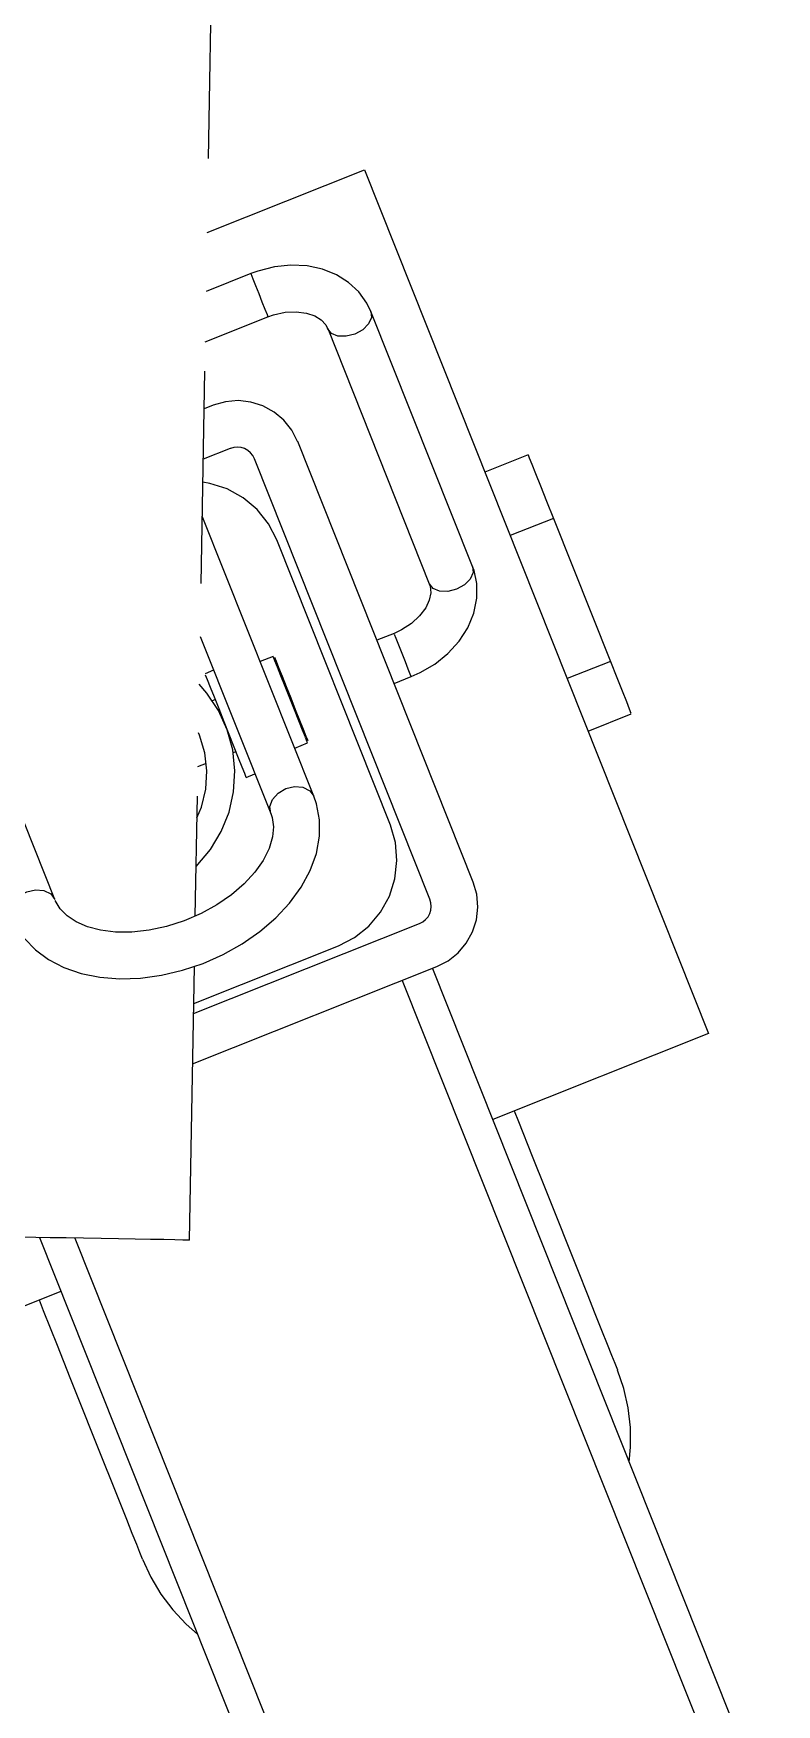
# Model space of a CAD drawing. Extents: x 3 to 592, y 5 to 207.
# Drawn here: x 126.94 to 131.38, y 74.84 to 84.83 of the extents above; entities that cross this region are included whole.
import ezdxf

# ---------------------------------------------------------------- set-up
doc = ezdxf.new("R2010")
doc.units = 0
doc.layers.get('0').update_dxf_attribs({"linetype": 'CONTINUOUS'})

msp = doc.modelspace()

# ---------------------------------------------------------------- linework, layer by layer
at = {"color": 7}
for points in [[(127.984871, 84.083041), (128.00714, 85.352845)], [(127.984871, 84.083041), (128.00714, 85.352845)], [(127.977124, 83.641283), (128.916924, 84.015933)], [(127.977124, 83.641283), (128.916924, 84.015933)], [(128.916853, 84.015756), (130.973548, 78.85497)], [(128.916853, 84.015756), (130.973548, 78.85497)], [(128.237121, 83.395397), (127.971127, 83.289211)], [(128.237121, 83.395397), (127.971127, 83.289211)], [(128.955024, 83.169619), (128.931741, 83.218302), (128.88341, 83.286036), (128.822027, 83.343186), (128.749002, 83.388694), (128.665746, 83.421502), (128.574377, 83.440905), (128.477716, 83.445844), (128.378585, 83.435613), (128.280513, 83.410919), (128.237121, 83.395397)], [(128.955024, 83.169619), (128.931741, 83.218302), (128.88341, 83.286036), (128.822027, 83.343186), (128.749002, 83.388694), (128.665746, 83.421502), (128.574377, 83.440905), (128.477716, 83.445844), (128.378585, 83.435613), (128.280513, 83.410919), (128.237121, 83.395397)], [(128.237121, 83.395397), (128.249468, 83.363999), (128.265343, 83.324488), (128.284746, 83.275805), (128.304502, 83.226063), (128.322141, 83.181966), (128.334488, 83.151274), (128.339779, 83.137869)], [(128.237121, 83.395397), (128.249468, 83.363999), (128.265343, 83.324488), (128.284746, 83.275805), (128.304502, 83.226063), (128.322141, 83.181966), (128.334488, 83.151274), (128.339779, 83.137869)], [(127.965659, 82.988185), (128.339956, 83.13741)], [(127.965659, 82.988185), (128.339956, 83.13741)], [(128.339956, 83.13734), (128.373117, 83.148981), (128.442261, 83.164504), (128.508936, 83.167679), (128.569614, 83.159918), (128.620061, 83.142631), (128.658514, 83.11829), (128.685325, 83.089009), (128.696967, 83.066784)], [(128.339956, 83.13734), (128.373117, 83.148981), (128.442261, 83.164504), (128.508936, 83.167679), (128.569614, 83.159918), (128.620061, 83.142631), (128.658514, 83.11829), (128.685325, 83.089009), (128.696967, 83.066784)], [(128.955059, 83.169584), (128.958234, 83.1336), (128.940948, 83.095147), (128.906376, 83.05987), (128.859456, 83.034117), (128.807598, 83.020711), (128.758562, 83.022122), (128.719756, 83.03835), (128.696826, 83.066925)], [(128.955059, 83.169584), (128.958234, 83.1336), (128.940948, 83.095147), (128.906376, 83.05987), (128.859456, 83.034117), (128.807598, 83.020711), (128.758562, 83.022122), (128.719756, 83.03835), (128.696826, 83.066925)], [(129.562542, 81.645231), (128.955059, 83.169584)], [(129.562542, 81.645231), (128.955059, 83.169584)], [(128.697002, 83.066784), (129.304486, 81.542431)], [(128.697002, 83.066784), (129.304486, 81.542431)], [(127.940332, 81.543431), (127.962601, 82.813236)], [(127.940332, 81.543431), (127.962601, 82.813236)], [(128.012366, 82.608737), (127.958744, 82.587218)], [(128.012366, 82.608737), (127.958744, 82.587218)], [(128.517579, 82.391462), (128.482654, 82.459195), (128.435029, 82.518814), (128.376821, 82.567851), (128.309793, 82.604892), (128.237474, 82.627823), (128.161627, 82.636289), (128.085427, 82.629939), (128.012402, 82.608773)], [(128.517579, 82.391462), (128.482654, 82.459195), (128.435029, 82.518814), (128.376821, 82.567851), (128.309793, 82.604892), (128.237474, 82.627823), (128.161627, 82.636289), (128.085427, 82.629939), (128.012402, 82.608773)], [(129.566494, 79.759422), (128.517685, 82.391497)], [(129.566494, 79.759422), (128.517685, 82.391497)], [(128.115201, 82.350716), (127.953276, 82.286158)], [(128.115201, 82.350716), (127.953276, 82.286158)], [(128.259558, 82.288627), (128.24968, 82.30803), (128.235922, 82.324963), (128.219341, 82.339074), (128.200291, 82.349657), (128.179477, 82.356008), (128.157958, 82.358477), (128.136086, 82.356713), (128.115272, 82.350716)], [(128.259558, 82.288627), (128.24968, 82.30803), (128.235922, 82.324963), (128.219341, 82.339074), (128.200291, 82.349657), (128.179477, 82.356008), (128.157958, 82.358477), (128.136086, 82.356713), (128.115272, 82.350716)], [(129.308437, 79.656587), (128.259628, 82.288662)], [(129.308437, 79.656587), (128.259628, 82.288662)], [(129.894718, 82.312298), (129.636837, 82.209287)], [(129.894718, 82.312298), (129.636837, 82.209287)], [(129.894718, 82.312298), (129.901774, 82.294659), (129.91659, 82.257265), (129.939168, 82.200821), (129.968801, 82.126384), (130.004785, 82.036426), (130.04606, 81.932709)], [(129.894718, 82.312298), (129.901774, 82.294659), (129.91659, 82.257265), (129.939168, 82.200821), (129.968801, 82.126384), (130.004785, 82.036426), (130.04606, 81.932709)], [(128.393049, 81.803593), (128.342954, 81.900254), (128.275221, 81.985273), (128.191966, 82.055829), (128.096363, 82.108393), (127.992646, 82.141201), (127.951018, 82.148609)], [(128.393049, 81.803593), (128.342954, 81.900254), (128.275221, 81.985273), (128.191966, 82.055829), (128.096363, 82.108393), (127.992646, 82.141201), (127.951018, 82.148609)], [(127.066322, 79.655247), (126.099358, 82.081652)], [(127.066322, 79.655247), (126.099358, 82.081652)], [(128.614558, 80.272255), (127.947455, 81.946538)], [(128.614558, 80.272255), (127.947455, 81.946538)], [(130.045954, 81.932851), (129.788073, 81.829839)], [(130.045954, 81.932851), (129.788073, 81.829839)], [(130.045954, 81.932851), (130.386737, 81.07807)], [(130.045954, 81.932851), (130.386737, 81.07807)], [(129.071758, 80.100488), (128.393014, 81.803699)], [(129.071758, 80.100488), (128.393014, 81.803699)], [(129.196677, 80.987547), (129.248888, 81.010831), (129.336729, 81.062336), (129.415399, 81.125131), (129.482074, 81.198156), (129.534638, 81.279647), (129.570974, 81.366078), (129.588613, 81.455331), (129.58826, 81.543172), (129.571679, 81.620431), (129.562507, 81.645125)], [(129.196677, 80.987547), (129.248888, 81.010831), (129.336729, 81.062336), (129.415399, 81.125131), (129.482074, 81.198156), (129.534638, 81.279647), (129.570974, 81.366078), (129.588613, 81.455331), (129.58826, 81.543172), (129.571679, 81.620431), (129.562507, 81.645125)], [(129.562542, 81.645231), (129.565717, 81.609247), (129.548431, 81.570442), (129.513859, 81.535517), (129.46694, 81.509411), (129.415081, 81.496359), (129.366045, 81.49777), (129.32724, 81.513997), (129.304662, 81.54222)], [(129.562542, 81.645231), (129.565717, 81.609247), (129.548431, 81.570442), (129.513859, 81.535517), (129.46694, 81.509411), (129.415081, 81.496359), (129.366045, 81.49777), (129.32724, 81.513997), (129.304662, 81.54222)], [(129.304486, 81.542396), (129.309424, 81.527227), (129.312599, 81.48701), (129.304133, 81.443971), (129.283319, 81.398816), (129.24663, 81.349427), (129.197594, 81.304271), (129.138327, 81.266171), (129.093877, 81.24571)], [(129.304486, 81.542396), (129.309424, 81.527227), (129.312599, 81.48701), (129.304133, 81.443971), (129.283319, 81.398816), (129.24663, 81.349427), (129.197594, 81.304271), (129.138327, 81.266171), (129.093877, 81.24571)], [(127.934791, 81.227648), (128.35636, 80.169314)], [(127.934791, 81.227648), (128.35636, 80.169314)], [(129.093842, 81.245604), (128.990478, 81.204329)], [(129.093842, 81.245604), (128.990478, 81.204329)], [(129.106295, 81.214277), (129.096417, 81.238972)], [(129.106295, 81.214277), (129.096417, 81.238972)], [(129.196677, 80.987547), (129.191032, 81.001306), (129.178685, 81.03235), (129.161399, 81.076094), (129.141291, 81.126189), (129.122241, 81.174519), (129.106366, 81.214383)], [(129.196677, 80.987547), (129.191032, 81.001306), (129.178685, 81.03235), (129.161399, 81.076094), (129.141291, 81.126189), (129.122241, 81.174519), (129.106366, 81.214383)], [(128.371494, 81.107245), (128.294236, 81.076553)], [(128.371494, 81.107245), (128.294236, 81.076553)], [(128.563899, 80.624468), (128.546966, 80.667154), (128.524741, 80.722893), (128.498635, 80.78851), (128.470766, 80.85836), (128.443249, 80.927504), (128.417849, 80.991004), (128.396683, 81.043921), (128.381513, 81.082374), (128.373046, 81.103541)], [(128.563899, 80.624468), (128.546966, 80.667154), (128.524741, 80.722893), (128.498635, 80.78851), (128.470766, 80.85836), (128.443249, 80.927504), (128.417849, 80.991004), (128.396683, 81.043921), (128.381513, 81.082374), (128.373046, 81.103541)], [(128.378726, 81.10414), (128.388251, 81.079799), (128.403421, 81.042051), (128.424234, 80.990193), (128.448929, 80.928104), (128.476093, 80.860371), (128.503257, 80.791579), (128.528657, 80.727726), (128.550529, 80.672693), (128.567109, 80.631065)], [(128.378726, 81.10414), (128.388251, 81.079799), (128.403421, 81.042051), (128.424234, 80.990193), (128.448929, 80.928104), (128.476093, 80.860371), (128.503257, 80.791579), (128.528657, 80.727726), (128.550529, 80.672693), (128.567109, 80.631065)], [(128.015471, 81.025189), (127.963965, 81.004728)], [(128.015471, 81.025189), (127.963965, 81.004728)], [(128.210698, 80.38532), (128.201526, 80.408251), (128.186356, 80.446351), (128.164837, 80.500326), (128.138731, 80.566295), (128.109098, 80.640379), (128.078054, 80.717637), (128.047715, 80.793837), (128.020198, 80.863687), (127.996562, 80.922954), (127.97857, 80.968109), (127.967281, 80.995626)], [(128.210698, 80.38532), (128.201526, 80.408251), (128.186356, 80.446351), (128.164837, 80.500326), (128.138731, 80.566295), (128.109098, 80.640379), (128.078054, 80.717637), (128.047715, 80.793837), (128.020198, 80.863687), (127.996562, 80.922954), (127.97857, 80.968109), (127.967281, 80.995626)], [(129.093454, 80.946413), (129.196818, 80.987688)], [(129.093454, 80.946413), (129.196818, 80.987688)], [(130.386561, 81.078105), (130.12868, 80.975094)], [(130.386561, 81.078105), (130.12868, 80.975094)], [(130.386561, 81.078105), (130.424661, 80.982503), (130.456764, 80.902069), (130.482164, 80.838216), (130.499803, 80.793766), (130.50968, 80.769072)], [(130.386561, 81.078105), (130.424661, 80.982503), (130.456764, 80.902069), (130.482164, 80.838216), (130.499803, 80.793766), (130.50968, 80.769072)], [(127.910696, 79.853049), (127.997126, 79.953944), (128.061332, 80.061188), (128.107899, 80.177605), (128.135063, 80.299666), (128.142471, 80.424549), (128.129418, 80.54908), (128.09661, 80.670082), (128.045104, 80.78403), (127.975607, 80.888452), (127.929746, 80.941369)], [(127.910696, 79.853049), (127.997126, 79.953944), (128.061332, 80.061188), (128.107899, 80.177605), (128.135063, 80.299666), (128.142471, 80.424549), (128.129418, 80.54908), (128.09661, 80.670082), (128.045104, 80.78403), (127.975607, 80.888452), (127.929746, 80.941369)], [(128.02556, 80.849787), (128.008627, 80.843085)], [(128.02556, 80.849787), (128.008627, 80.843085)], [(130.253705, 80.661228), (130.511585, 80.764239)], [(130.253705, 80.661228), (130.511585, 80.764239)], [(127.915776, 80.14275), (127.942587, 80.208014), (127.968692, 80.314553), (127.975748, 80.423914), (127.962695, 80.53257), (127.930945, 80.637345), (127.924595, 80.651809)], [(127.915776, 80.14275), (127.942587, 80.208014), (127.968692, 80.314553), (127.975748, 80.423914), (127.962695, 80.53257), (127.930945, 80.637345), (127.924595, 80.651809)], [(128.499764, 80.560333), (128.577023, 80.591025)], [(128.499764, 80.560333), (128.577023, 80.591025)], [(128.577164, 80.591166), (128.563758, 80.624327)], [(128.577164, 80.591166), (128.563758, 80.624327)], [(128.567286, 80.630995), (128.577516, 80.605595)], [(128.567286, 80.630995), (128.577516, 80.605595)], [(128.132205, 80.533452), (128.149138, 80.540154)], [(128.132205, 80.533452), (128.149138, 80.540154)], [(127.921138, 80.449349), (127.972644, 80.469811)], [(127.921138, 80.449349), (127.972644, 80.469811)], [(128.210698, 80.38532), (128.262204, 80.405781)], [(128.210698, 80.38532), (128.262204, 80.405781)], [(128.356501, 80.169456), (128.351562, 80.210731), (128.366732, 80.253417), (128.400246, 80.291517), (128.446459, 80.318681), (128.499023, 80.330675), (128.549118, 80.326442), (128.589687, 80.305628), (128.614382, 80.272114)], [(128.356501, 80.169456), (128.351562, 80.210731), (128.366732, 80.253417), (128.400246, 80.291517), (128.446459, 80.318681), (128.499023, 80.330675), (128.549118, 80.326442), (128.589687, 80.305628), (128.614382, 80.272114)], [(126.884465, 79.42259), (126.950082, 79.354504), (127.029104, 79.296295), (127.120474, 79.249376), (127.222779, 79.213745), (127.33461, 79.191168), (127.453849, 79.181643), (127.577674, 79.185523), (127.703615, 79.202456), (127.82991, 79.23209), (127.953735, 79.273718), (128.073326, 79.326634), (128.186921, 79.390487), (128.291696, 79.463512), (128.386593, 79.545004), (128.469496, 79.633904), (128.53864, 79.728801), (128.592615, 79.828637), (128.629304, 79.93059), (128.648001, 80.032895), (128.648001, 80.132379), (128.63001, 80.226923), (128.614488, 80.272079)], [(126.884465, 79.42259), (126.950082, 79.354504), (127.029104, 79.296295), (127.120474, 79.249376), (127.222779, 79.213745), (127.33461, 79.191168), (127.453849, 79.181643), (127.577674, 79.185523), (127.703615, 79.202456), (127.82991, 79.23209), (127.953735, 79.273718), (128.073326, 79.326634), (128.186921, 79.390487), (128.291696, 79.463512), (128.386593, 79.545004), (128.469496, 79.633904), (128.53864, 79.728801), (128.592615, 79.828637), (128.629304, 79.93059), (128.648001, 80.032895), (128.648001, 80.132379), (128.63001, 80.226923), (128.614488, 80.272079)], [(127.905475, 79.555834), (127.918063, 80.273626)], [(127.905475, 79.555834), (127.918063, 80.273626)], [(128.356501, 80.16942), (128.364615, 80.145431), (128.372376, 80.088634), (128.367084, 80.029367), (128.346623, 79.959518), (128.310993, 79.888609), (128.260898, 79.817701), (128.197398, 79.748556), (128.121551, 79.68294), (128.035121, 79.62332), (127.940223, 79.570756), (127.838976, 79.527012), (127.734554, 79.493851), (127.629426, 79.471273), (127.526768, 79.460337), (127.429401, 79.46069), (127.339796, 79.471626), (127.260773, 79.492792), (127.193746, 79.522073), (127.139418, 79.558056), (127.098496, 79.599684), (127.068862, 79.649426)], [(128.356501, 80.16942), (128.364615, 80.145431), (128.372376, 80.088634), (128.367084, 80.029367), (128.346623, 79.959518), (128.310993, 79.888609), (128.260898, 79.817701), (128.197398, 79.748556), (128.121551, 79.68294), (128.035121, 79.62332), (127.940223, 79.570756), (127.838976, 79.527012), (127.734554, 79.493851), (127.629426, 79.471273), (127.526768, 79.460337), (127.429401, 79.46069), (127.339796, 79.471626), (127.260773, 79.492792), (127.193746, 79.522073), (127.139418, 79.558056), (127.098496, 79.599684), (127.068862, 79.649426)], [(128.761314, 79.378739), (128.857975, 79.428834), (128.942994, 79.496567), (129.013197, 79.579823), (129.066114, 79.675426), (129.098922, 79.779142), (129.111269, 79.887445), (129.102097, 79.995748), (129.071758, 80.100523)], [(128.761314, 79.378739), (128.857975, 79.428834), (128.942994, 79.496567), (129.013197, 79.579823), (129.066114, 79.675426), (129.098922, 79.779142), (129.111269, 79.887445), (129.102097, 79.995748), (129.071758, 80.100523)], [(126.808265, 79.552447), (126.803326, 79.593722), (126.818496, 79.636408), (126.85201, 79.674508), (126.898224, 79.701672), (126.950787, 79.713667), (127.000882, 79.709433), (127.041451, 79.688619), (127.065793, 79.656164)], [(126.808265, 79.552447), (126.803326, 79.593722), (126.818496, 79.636408), (126.85201, 79.674508), (126.898224, 79.701672), (126.950787, 79.713667), (127.000882, 79.709433), (127.041451, 79.688619), (127.065793, 79.656164)], [(129.349183, 79.254209), (129.416916, 79.289134), (129.476535, 79.336759), (129.525571, 79.394967), (129.562613, 79.461995), (129.585544, 79.534314), (129.59401, 79.610162), (129.58766, 79.686362), (129.566494, 79.759387)], [(129.349183, 79.254209), (129.416916, 79.289134), (129.476535, 79.336759), (129.525571, 79.394967), (129.562613, 79.461995), (129.585544, 79.534314), (129.59401, 79.610162), (129.58766, 79.686362), (129.566494, 79.759387)], [(129.246348, 79.512231), (129.265751, 79.522108), (129.282684, 79.535867), (129.296795, 79.552447), (129.307378, 79.571497), (129.313728, 79.592311), (129.316198, 79.613831), (129.314434, 79.635703), (129.308437, 79.656517)], [(129.246348, 79.512231), (129.265751, 79.522108), (129.282684, 79.535867), (129.296795, 79.552447), (129.307378, 79.571497), (129.313728, 79.592311), (129.316198, 79.613831), (129.314434, 79.635703), (129.308437, 79.656517)], [(127.895279, 78.973821), (129.246418, 79.51216)], [(127.895279, 78.973821), (129.246418, 79.51216)], [(127.896338, 79.03404), (128.761349, 79.378704)], [(127.896338, 79.03404), (128.761349, 79.378704)], [(127.871502, 77.619931), (127.900077, 79.255761)], [(127.871502, 77.619931), (127.900077, 79.255761)], [(127.889988, 78.67269), (129.349077, 79.254068)], [(127.889988, 78.67269), (129.349077, 79.254068)], [(129.323394, 79.243908), (131.380089, 74.083122)], [(129.323394, 79.243908), (131.380089, 74.083122)], [(129.142772, 79.171941), (131.199467, 74.011155)], [(129.142772, 79.171941), (131.199467, 74.011155)], [(130.973513, 78.854935), (129.683404, 78.340938)], [(130.973513, 78.854935), (129.683404, 78.340938)], [(129.812309, 78.392196), (129.838062, 78.327991), (129.919906, 78.121969), (129.996812, 77.928999)], [(129.812309, 78.392196), (129.838062, 78.327991), (129.919906, 78.121969), (129.996812, 77.928999)], [(129.996918, 77.928929), (130.068532, 77.749365), (130.134148, 77.584265), (130.194121, 77.434334), (130.24739, 77.299926), (130.294309, 77.182098), (130.334526, 77.081556), (130.36804, 76.997948), (130.394146, 76.932331), (130.413196, 76.884354), (130.424837, 76.855073), (130.429423, 76.844137)], [(129.996918, 77.928929), (130.068532, 77.749365), (130.134148, 77.584265), (130.194121, 77.434334), (130.24739, 77.299926), (130.294309, 77.182098), (130.334526, 77.081556), (130.36804, 76.997948), (130.394146, 76.932331), (130.413196, 76.884354), (130.424837, 76.855073), (130.429423, 76.844137)], [(127.871502, 77.619931), (127.831638, 77.620636), (127.783308, 77.621342), (127.718044, 77.622753), (127.638316, 77.624164), (127.546947, 77.625575), (127.447111, 77.627339), (127.342336, 77.629103), (127.236855, 77.631219), (127.134197, 77.632983), (127.038241, 77.634394), (126.952163, 77.636158), (126.879491, 77.637217), (126.822341, 77.638275), (126.783183, 77.638981), (126.763074, 77.639333)], [(127.871502, 77.619931), (127.831638, 77.620636), (127.783308, 77.621342), (127.718044, 77.622753), (127.638316, 77.624164), (127.546947, 77.625575), (127.447111, 77.627339), (127.342336, 77.629103), (127.236855, 77.631219), (127.134197, 77.632983), (127.038241, 77.634394), (126.952163, 77.636158), (126.879491, 77.637217), (126.822341, 77.638275), (126.783183, 77.638981), (126.763074, 77.639333)], [(126.974071, 77.635664), (128.799696, 73.054845)], [(126.974071, 77.635664), (128.799696, 73.054845)], [(127.184856, 77.63196), (128.980142, 73.126635)], [(127.184856, 77.63196), (128.980142, 73.126635)], [(127.10287, 77.312449), (125.812762, 76.798452)], [(127.10287, 77.312449), (125.812762, 76.798452)], [(127.158468, 76.797782), (127.081562, 76.990751), (126.999365, 77.196774), (126.973965, 77.260979)], [(127.158468, 76.797782), (127.081562, 76.990751), (126.999365, 77.196774), (126.973965, 77.260979)], [(127.590832, 75.712779), (127.586246, 75.724067), (127.574604, 75.753348), (127.555554, 75.800973), (127.529449, 75.866942), (127.496288, 75.950198), (127.456071, 76.051092), (127.409152, 76.16892), (127.355529, 76.302976), (127.29591, 76.453259), (127.229941, 76.618359), (127.158327, 76.797923)], [(127.590832, 75.712779), (127.586246, 75.724067), (127.574604, 75.753348), (127.555554, 75.800973), (127.529449, 75.866942), (127.496288, 75.950198), (127.456071, 76.051092), (127.409152, 76.16892), (127.355529, 76.302976), (127.29591, 76.453259), (127.229941, 76.618359), (127.158327, 76.797923)], [(130.499414, 76.292816), (130.507176, 76.382774), (130.506117, 76.500602), (130.492712, 76.617371), (130.466959, 76.732377), (130.429212, 76.843855)], [(130.499414, 76.292816), (130.507176, 76.382774), (130.506117, 76.500602), (130.492712, 76.617371), (130.466959, 76.732377), (130.429212, 76.843855)], [(127.590832, 75.712779), (127.640221, 75.605887), (127.700546, 75.50464), (127.771102, 75.410801), (127.851535, 75.32437), (127.918916, 75.264398)], [(127.590832, 75.712779), (127.640221, 75.605887), (127.700546, 75.50464), (127.771102, 75.410801), (127.851535, 75.32437), (127.918916, 75.264398)]]:
    msp.add_lwpolyline(points, dxfattribs=at)

doc.saveas('drawing.dxf')
